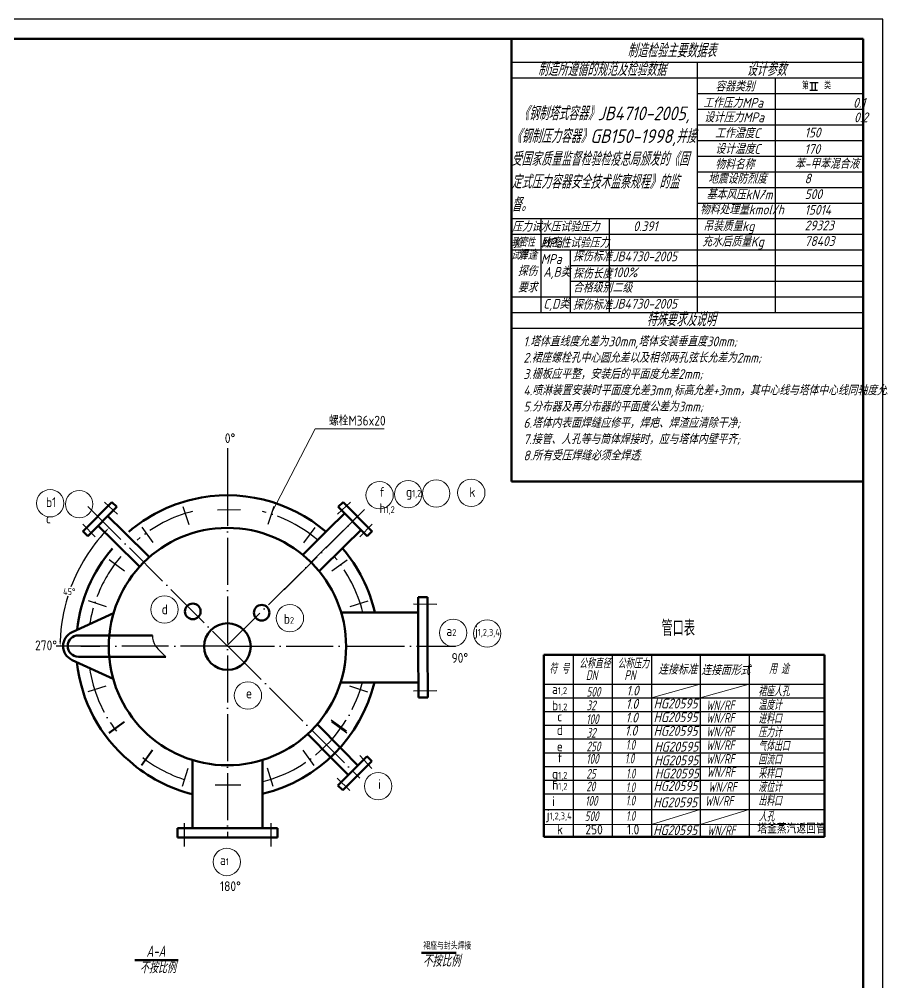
# Model space of a CAD drawing. Header units: millimetres. Extents: x 0 to 841, y 0 to 1189.
# Drawn here: x 399.1 to 841, y 696.1 to 1189 of the extents above; entities that cross this region are included whole.
import ezdxf

# ---------------------------------------------------------------- set-up
doc = ezdxf.new("R2010")
doc.units = ezdxf.units.MM
doc.linetypes.add('ACAD_ISO04W100', pattern=[30, 24, -3, 0, -3])
doc.layers.get('0').update_dxf_attribs({"lineweight": 15})
doc.layers.get('Defpoints').update_dxf_attribs({"lineweight": 25})
for name, color, linetype, lineweight in [('01粗实线层', 3, 'Continuous', 50), ('01（粗实）', 3, 'Continuous', 50), ('02细实线层', 7, 'Continuous', 25), ('02（细实）', 7, 'Continuous', 25), ('05细点画线层', 1, 'ACAD_ISO04W100', 25), ('05（细点）', 1, 'ACAD_ISO04W100', 25), ('11文本细', 171, 'Continuous', 25), ('2', 3, 'Continuous', 50), ('尺寸线', 5, 'Continuous', 25), ('文本线', 11, 'Continuous', 25), ('细实线', 7, 'Continuous', 25)]:
    doc.layers.add(name, color=color, linetype=linetype, lineweight=lineweight)
doc.styles.add('163', font='gbeitc.shx', dxfattribs={"width": 0.99, "height": 8})
doc.styles.add('zanelau', font='gbeitc.shx', dxfattribs={"height": 5, "bigfont": 'gbcbig.shx'})
doc.styles.add('字母和数字', font='gbenor.shx', dxfattribs={"height": 3.5, "bigfont": 'gbcbig.shx'})
doc.styles.add('斜体字母数字', font='gbenor.shx', dxfattribs={"height": 3.5, "bigfont": 'gbcbig.shx'})
doc.styles.add('斜体数字字母', font='gbenor.shx', dxfattribs={"height": 3.5, "bigfont": 'gbcbig.shx'})
doc.dimstyles.new('副本 ISO-25$2', dxfattribs={"dimtxt": 3.5, "dimasz": 2.5, "dimexe": 2, "dimexo": 0, "dimtad": 1, "dimtih": 1, "dimtoh": 1, "dimdsep": 46, "dimtxsty": '斜体字母数字', "dimcen": 2.5, "dimadec": 0, "dimazin": 0, "dimtfac": 1, "dimtmove": 1, "dimatfit": 3, "dimfxl": 1.25, "dimarcsym": 1})

# ---------------------------------------------------------------- blocks, each defined once
blk = doc.blocks.new('*D122')
at = {"layer": 'Defpoints', "color": 0}
for p in [(434.16, 939.8), (431.48, 911.14), (430.67, 868.33), (440.36, 868.33), (505.63, 868.33)]:
    blk.add_point(p, dxfattribs=at)
at = {"layer": '尺寸线', "color": 0, "lineweight": -2}
blk.add_line((430.67, 868.33), (418.01, 868.33), dxfattribs=at)
for start, end in [(136.673, 159.3224), (162.6846, 178.327)]:
    blk.add_arc((505.63, 868.33), 85.62, start, end, dxfattribs=at)
at = {"layer": '尺寸线', "color": 0}
for points in [[(443.05, 927.37), (443.65, 926.79), (445.09, 928.87)], [(420.47, 870.82), (419.63, 870.83), (420.01, 868.33)]]:
    blk.add_solid(points, dxfattribs=at)
at = {"layer": '尺寸线', "color": 0, "insert": (424.67, 896.18), "char_height": 3.5, "attachment_point": 5, "style": '字母和数字'}
blk.add_mtext('45°', dxfattribs=at)
blk = doc.blocks.new('_DotSmall')
at = {"color": 0, "linetype": 'ByBlock', "const_width": 0.5}
blk.add_lwpolyline([(-0.0625, 0, 1), (0.0625, 0, 1)], format="xyb", close=True, dxfattribs=at)

msp = doc.modelspace()

# ---------------------------------------------------------------- linework, layer by layer
at = {"color": 0}
for p, q in [((528.073, 935.921), (550.583, 979.478)), ((550.583, 979.478), (585.854, 979.478)), ((722.608, 841.803), (747.608, 848.803)), ((747.608, 841.803), (772.608, 848.803)), ((722.608, 776.992), (747.608, 784.707)), ((747.608, 776.992), (772.608, 784.707)), ((667.605, 776.992), (811.251, 776.992))]:
    msp.add_line(p, q, dxfattribs=at)
for centre in [(583.51, 945.522), (598.165, 946.075), (612.482, 946.396), (630.436, 946.774), (414.87, 941.382), (429.804, 940.957), (473.442, 887.04), (537.622, 882.648), (621.143, 875.102), (638.567, 874.769), (516.136, 843.073), (582.8, 796.692), (505.278, 757.88)]:
    msp.add_circle(centre, 7, dxfattribs=at)
at = {"layer": '01粗实线层', "color": 0}
for p, q in [((831, 1179), (25, 1179)), ((651, 1179), (651, 952.466)), ((831, 10), (831, 1179)), ((651, 952.466), (831, 952.466)), ((667.605, 863.803), (811.251, 863.803)), ((667.605, 863.803), (667.605, 770.707)), ((811.251, 863.803), (811.251, 770.707)), ((667.605, 770.707), (811.251, 770.707)), ((604.913, 711.396), (622.775, 711.396))]:
    msp.add_line(p, q, dxfattribs=at)
at = {"layer": '01（粗实）', "color": 0}
for p, q in [((431.649, 927.024), (446.417, 941.996)), ((448.962, 939.488), (446.417, 941.996)), ((562.308, 939.488), (564.852, 941.996)), ((579.62, 927.024), (564.852, 941.996)), ((434.141, 924.496), (448.955, 939.494)), ((577.129, 924.496), (562.314, 939.494)), ((452.463, 926.866), (444.352, 934.834)), ((557.393, 928.06), (565.616, 936.138)), ((434.141, 924.496), (431.632, 927.041)), ((447.59, 921.859), (439.455, 929.877)), ((465.718, 913.858), (452.471, 926.873)), ((544.139, 915.053), (557.386, 928.067)), ((565.767, 919.564), (573.979, 927.658)), ((577.129, 924.496), (579.637, 927.041)), ((460.573, 909.064), (447.59, 921.859)), ((552.784, 906.768), (565.767, 919.564)), ((603.295, 893.28), (608.059, 893.28)), ((603.295, 867.65), (603.295, 893.28)), ((608.059, 867.65), (608.059, 893.28)), ((447.361, 885.212), (426.108, 875.453)), ((563.818, 885.515), (603.295, 885.515)), ((429.38, 873.79), (467.272, 873.79)), ((603.295, 867.65), (603.363, 842.019)), ((608.059, 867.662), (608.127, 842.032)), ((429.38, 862.861), (474.033, 862.861)), ((447.194, 851.517), (426.108, 861.199)), ((563.556, 849.785), (603.343, 849.785)), ((603.363, 842.019), (608.127, 842.032)), ((551.324, 828.589), (564.391, 815.393)), ((546.55, 823.425), (559.396, 810.493)), ((564.383, 815.386), (572.383, 807.306)), ((487.808, 810.009), (487.808, 775.19)), ((523.538, 810.032), (523.538, 775.238)), ((559.396, 810.493), (567.446, 802.39)), ((562.086, 797.054), (577.025, 811.927)), ((564.623, 794.572), (579.537, 809.399)), ((577.019, 811.934), (579.537, 809.399)), ((562.086, 797.054), (564.641, 794.556)), ((505.673, 775.238), (480.043, 775.17)), ((480.043, 775.17), (480.055, 770.406)), ((505.673, 775.238), (531.303, 775.238)), ((531.303, 775.238), (531.303, 770.474)), ((505.686, 770.474), (480.055, 770.406)), ((505.673, 770.474), (531.303, 770.474))]:
    msp.add_line(p, q, dxfattribs=at)
for centre, radius in [((505.635, 868.075), 60.741), ((487.912, 886.048), 4), ((523.154, 885.402), 4), ((505.635, 868.075), 11.91)]:
    msp.add_circle(centre, radius, dxfattribs=at)
for centre, radius, start, end in [((505.635, 868.075), 77.415, 103.34236, 130.67111), ((505.635, 868.075), 77.415, 49.32889, 103.34236), ((505.635, 868.075), 77.415, 139.51847, 173.64753), ((505.635, 868.075), 77.415, 13.01908, 40.48153), ((429.38, 868.326), 7.842, 114.66397, 245.33603), ((429.38, 868.326), 5.464, 90, 270), ((504.007, 867.699), 75.758, 185.80449, 230.29103), ((505.635, 868.075), 77.415, 283.74713, 346.33392), ((505.766, 865.998), 75.612, 228.44154, 256.26054), ((505.766, 865.998), 75.612, 283.59388, 283.97896)]:
    msp.add_arc(centre, radius, start, end, dxfattribs=at)
at = {"layer": '02细实线层', "color": 0}
for p, q in [((651, 1167), (831, 1167)), ((746, 1167), (746, 1039)), ((651, 1159), (831, 1159)), ((786, 1159), (786, 1039)), ((746, 1151), (831, 1151)), ((746, 1143), (831, 1143)), ((746, 1135), (831, 1135)), ((746, 1127), (831, 1127)), ((746, 1119), (831, 1119)), ((746, 1111), (831, 1111)), ((746, 1103), (831, 1103)), ((746, 1095), (831, 1095)), ((651, 1087), (831, 1087)), ((666, 1087), (666, 1039)), ((701, 1087), (701, 1039)), ((651, 1079), (831, 1079)), ((651, 1071), (831, 1071)), ((681, 1071), (681, 1039)), ((681, 1063), (831, 1063)), ((681, 1055), (831, 1055)), ((651, 1047), (831, 1047)), ((651, 1039), (831, 1039)), ((651, 1031), (831, 1031)), ((682.608, 863.803), (682.608, 770.707)), ((702.608, 863.803), (702.608, 792.803)), ((722.608, 863.803), (722.608, 792.803)), ((747.608, 863.803), (747.608, 792.803)), ((772.608, 863.803), (772.608, 792.803)), ((667.605, 848.803), (811.251, 848.803)), ((667.605, 841.803), (811.251, 841.803)), ((667.605, 834.803), (811.251, 834.803)), ((667.605, 827.803), (811.251, 827.803)), ((667.605, 820.803), (811.251, 820.803)), ((667.605, 813.803), (811.251, 813.803)), ((667.605, 806.803), (811.251, 806.803)), ((667.605, 799.803), (811.251, 799.803)), ((667.605, 792.803), (811.251, 792.803)), ((667.605, 784.707), (811.251, 784.707))]:
    msp.add_line(p, q, dxfattribs=at)
msp.add_lwpolyline([(0, 0), (841, 0), (841, 1189), (0, 1189)], close=True, dxfattribs=at)
at = {"layer": '02（细实）', "color": 0}
for p, q in [((803.657, 1156.637), (807.886, 1156.637)), ((804.669, 1156.578), (804.669, 1152.747)), ((806.448, 1156.578), (806.448, 1152.747)), ((803.657, 1152.747), (807.674, 1152.747))]:
    msp.add_line(p, q, dxfattribs=at)
for centre in [(770.508, 1132.28), (770.612, 1124.302)]:
    msp.add_circle(centre, 0.263, dxfattribs=at)
msp.add_open_spline([(467.272, 873.79), (467.255, 871.855), (468.271, 867.926), (472.48, 864.647), (474.033, 862.861)], degree=3, knots=[12.4834995, 12.4834995, 12.4834995, 12.4834995, 17.6654908, 23.5756006, 23.5756006, 23.5756006, 23.5756006], dxfattribs=at)
at = {"layer": '05细点画线层', "color": 0}
for p, q in [((500.487, 938.095), (512.334, 938.192)), ((499.293, 797.302), (512.413, 797.302))]:
    msp.add_line(p, q, dxfattribs=at)
for start, end in [(104.47751, 130.26703), (49.73297, 75.52249), (139.86102, 170.73088), (14.12561, 40.13898), (188.82946, 217.33774), (284.88228, 345.17003), (232.66226, 255.92725)]:
    msp.add_arc((505.635, 868.075), 71.46, start, end, dxfattribs=at)
at = {"layer": '05（细点）', "color": 0}
for p, q in [((505.635, 969.627), (505.635, 953.827)), ((505.635, 953.827), (505.635, 770.238)), ((449.331, 935.796), (442.712, 942.018)), ((561.938, 935.796), (568.557, 942.018)), ((434.163, 939.797), (505.635, 868.326)), ((505.214, 868.326), (575.78, 938.221)), ((534.644, 897.085), (575.78, 938.221)), ((437.929, 924.19), (431.591, 930.698)), ((573.34, 924.19), (579.678, 930.698)), ((600.854, 889.883), (612.756, 889.788)), ((505.635, 868.326), (417.903, 868.326)), ((505.635, 868.326), (572.314, 868.326)), ((505.938, 868.2), (573.389, 800.749)), ((572.314, 868.326), (603.293, 868.326)), ((603.295, 868.326), (622.281, 868.326)), ((600.854, 845.442), (612.756, 845.537)), ((573.326, 812.289), (579.574, 805.694)), ((561.765, 800.841), (568.298, 794.529)), ((483.465, 777.679), (483.56, 765.777)), ((527.906, 777.679), (527.811, 765.777))]:
    msp.add_line(p, q, dxfattribs=at)
at = {"layer": '2', "color": 0}
msp.add_line((458.306, 707.727), (480.479, 707.727), dxfattribs=at)
at = {"layer": '文本线', "color": 0}
for p, q in [((482.799, 939.821), (485.793, 930.604)), ((505.635, 941.322), (505.635, 931.835)), ((529.315, 939.743), (526.321, 930.527)), ((461.799, 929.165), (467.495, 921.325)), ((550.279, 929.018), (544.583, 921.178)), ((445.12, 912.542), (452.96, 906.846)), ((566.902, 912.339), (559.062, 906.643)), ((434.395, 891.578), (443.611, 888.583)), ((577.558, 891.339), (568.342, 888.345)), ((430.672, 868.326), (440.363, 868.326)), ((434.317, 845.062), (443.534, 848.056)), ((577.481, 844.823), (568.264, 847.817)), ((444.973, 824.062), (452.813, 829.758)), ((445.12, 823.859), (452.96, 829.555)), ((566.646, 824.73), (558.784, 830.396)), ((566.755, 823.859), (558.915, 829.555)), ((461.596, 807.383), (467.292, 815.223)), ((461.799, 807.236), (467.495, 815.076)), ((550.076, 807.236), (544.38, 815.076)), ((482.56, 796.658), (485.555, 805.874)), ((529.077, 796.58), (526.082, 805.797)), ((505.812, 792.935), (505.812, 802.626))]:
    msp.add_line(p, q, dxfattribs=at)
at = {"layer": '细实线', "color": 0}
for p, q in [((702.608, 792.803), (702.608, 770.707)), ((722.608, 792.803), (722.608, 770.707)), ((747.608, 792.803), (747.608, 770.707)), ((772.608, 792.803), (772.608, 770.707))]:
    msp.add_line(p, q, dxfattribs=at)

# ---------------------------------------------------------------- texts
at = {"color": 0, "attachment_point": 1, "style": '斜体数字字母'}
for s, insert, char_height, width in [('第    类', (799.654, 1156.795), 3.5, 16.80367), ('\\pi3.4333;螺栓M36x20', (554.195, 986.158), 5, 31.5268), ('0°', (504.295, 977.194), 5, 16.97228), ('f    g{\\H0.7x;1,2     }h{\\H0.7x;1,2  }', (583.416, 949.707), 5, 35.44583), ('k', (629.447, 949.634), 5, 8.2962), ('b1     c', (412.778, 944.433), 5, 19.8801), ('d', (472.002, 889.628), 5, 7.84193), ('b{\\H0.7x;2}', (534.486, 884.727), 5, 6.4071), ('j{\\H0.7x;1,2,3,4}', (632.389, 878.608), 5, 19.13909), ('a{\\H0.7x;2}', (617.677, 878.512), 5, 8.2962), ('270°', (407.201, 871.2), 5, 16.97228), ('90°', (620.329, 864.767), 5, 16.97228), ('e', (515.119, 846.642), 5, 7.31956), ('i', (582.814, 800.238), 5, 13.92102), ('\\pi6.6684;k', (667.605, 776.992), 5, 15.00344), ('\\pi6.1955;250', (682.608, 776.992), 5, 20), ('\\pi7.4984;1.0', (702.608, 776.992), 5, 20), ('塔釜蒸汽返回管', (776.806, 777.446), 5, 37.53735), ('a{\\H0.7x;1}', (501.813, 761.29), 5, 8.2962), ('180°', (501.802, 747.968), 5, 16.97228), ('裙座与封头焊接', (605.927, 716.654), 3.5, 43.4168)]:
    msp.add_mtext(s, dxfattribs=dict(at, insert=insert, char_height=char_height, width=width))
at = {"layer": '02（细实）', "color": 0, "style": 'zanelau'}
for s, height, width, p in [('符 号', 5, 0.8, (670.386, 854.286)), ('公称直径', 5, 0.8, (685.613, 856.894)), ('公称压力', 5, 0.8, (705.336, 856.894)), ('用 途', 5, 0.8, (782.802, 854.155)), ('DN', 5, 0.8, (689.094, 850.955)), ('PN', 5, 0.8, (708.816, 850.955)), ('裙座人孔', 5, 0.8, (777.308, 842.695)), ('500', 5, 0.8, (689.403, 842.48)), ('32', 5, 0.8, (689.403, 835.48)), ('WN/RF', 5, 0.8, (750.666, 835.485)), ('温度计', 5, 0.8, (777.308, 835.695)), ('100', 5, 0.8, (689.265, 828.48)), ('WN/RF', 5, 0.8, (750.666, 829.096)), ('进料口', 5, 0.8, (777.308, 828.695)), ('32', 5, 0.8, (689.403, 821.48)), ('WN/RF', 5, 0.8, (750.666, 822.096)), ('压力计', 5, 0.8, (777.308, 821.695)), ('250', 5, 0.8, (689.403, 814.48)), ('1.0', 5, 0.75, (709.524, 815.325)), ('WN/RF', 5, 0.8, (750.666, 815.096)), ('气体出口', 5, 0.8, (777.308, 814.695)), ('1.0', 5, 0.75, (709.075, 808.304)), ('100', 5, 0.8, (689.265, 808.151)), ('WN/RF', 5, 0.8, (750.666, 808.096)), ('回流口', 5, 0.8, (777.308, 807.695)), ('25', 5, 0.8, (689.265, 800.48)), ('1.0', 5, 0.75, (709.674, 800.633)), ('WN/RF', 5, 0.8, (750.927, 801.385)), ('采样口', 5, 0.8, (777.308, 800.695)), ('20', 5, 0.8, (689.265, 794.036)), ('1.0', 5, 0.75, (709.511, 793.576)), ('WN/RF', 5, 0.8, (751.746, 793.759)), ('液位计', 5, 0.8, (777.308, 793.695)), ('100', 5, 0.8, (688.685, 786.665)), ('1.0', 5, 0.75, (709.525, 786.818)), ('WN/RF', 5, 0.8, (750.086, 786.61)), ('出料口', 5, 0.8, (777.324, 786.607)), ('500', 5, 0.8, (688.473, 778.789)), ('1.0', 5, 0.75, (709.609, 778.943)), ('人孔', 5, 0.8, (777.554, 778.666)), ('WN/RF', 5, 0.8, (751.187, 771.527)), ('不按比例', 6, 0.8, (605.661, 704.314))]:
    msp.add_text(s, height=height, dxfattribs=dict(at, width=width)).set_placement(p)
at = {"layer": '02（细实）', "color": 0}
for s, insert, char_height, width, attachment_point, style in [('制造检验主要数据表', (710.279, 1173), 7, 180, 4, 'zanelau'), ('制造所遵循的规范及检验数据', (664.474, 1167), 7, 95, 1, 'zanelau'), ('设计参数', (771.381, 1167), 7, 85, 1, 'zanelau'), ('容器类别', (755.311, 1157.154), 5, 47.5, 1, 'zanelau'), ('工作压力MPa                 0.1', (749.076, 1148.77), 5, 81.85239, 1, 'zanelau'), ('                           《钢制塔式容器》JB4710-2005,《钢制压力容器》GB150-1998,并接受国家质量监督检验检疫总局颁发的《固定式压力容器安全技术监察规程》的监督。', (651, 1144.37), 7, 95, 1, 'zanelau'), ('设计压力MPa                 0.2', (749.58, 1141.326), 5, 81.28769, 1, 'zanelau'), ('工作温度C', (755.143, 1133.216), 5, 47.5, 1, 'zanelau'), ('150', (801.015, 1133.555), 5, 45, 1, 'zanelau'), ('设计温度C', (755.262, 1125.141), 5, 47.5, 1, 'zanelau'), ('170', (800.932, 1125.111), 5, 45, 1, 'zanelau'), ('物料名称', (755.217, 1117.265), 5, 47.5, 1, 'zanelau'), ('苯-甲苯混合液', (795.978, 1117.552), 5, 45, 1, 'zanelau'), ('地震设防烈度', (751.524, 1109.923), 5, 47.5, 1, 'zanelau'), ('8', (801.015, 1110.026), 5, 45, 1, 'zanelau'), ('基本风压kN/m', (750.782, 1101.82), 5, 47.5, 1, 'zanelau'), ('2', (779.163, 1101.684), 2.5, 1.70081, 1, 'zanelau'), ('500', (801.015, 1102.026), 5, 45, 1, 'zanelau'), ('物料处理量kmol/h', (747.378, 1094.155), 5, 53.45233, 1, 'zanelau'), ('15014', (801.015, 1094.026), 5, 45, 1, 'zanelau'), ('压力试验', (651.273, 1085.351), 5, 15, 1, 'zanelau'), ('水压试验压力MPa', (666, 1085.417), 5, 35, 1, 'zanelau'), ('0.391', (713.321, 1085.638), 5, 40, 1, 'zanelau'), ('吊装质量kg', (749.074, 1085.665), 5, 53.45233, 1, 'zanelau'), ('29323', (801.015, 1086.026), 5, 45, 1, 'zanelau'), ('致密性试验', (650.873, 1076.763), 4, 15, 1, 'zanelau'), ('致密性试验压力MPa', (666, 1077.187), 5, 35, 1, 'zanelau'), ('充水后质量Kg', (748.509, 1077.742), 5, 53.45233, 1, 'zanelau'), ('78403', (801.015, 1078.026), 5, 45, 1, 'zanelau'), ('焊逢\\P探伤\\P要求', (654.174, 1071), 5, 15, 1, 'zanelau'), ('探伤标准', (682.438, 1070.17), 5, 20, 1, 'zanelau'), ('JB4730-2005', (702.667, 1070.189), 5, 45, 1, 'zanelau'), ('A,B类', (667.269, 1062.267), 5, 15, 1, 'zanelau'), ('探伤长度', (682.438, 1061.385), 5, 20, 1, 'zanelau'), ('100%', (702.667, 1062.024), 5, 45, 1, 'zanelau'), ('合格级别', (682.438, 1054.231), 5, 20, 1, 'zanelau'), ('二级', (702.667, 1054.146), 5, 45, 1, 'zanelau'), ('C,D类', (667.269, 1045.925), 5, 15, 1, 'zanelau'), ('探伤标准', (682.438, 1045.435), 5, 20, 1, 'zanelau'), ('JB4730-2005', (702.661, 1045.965), 5, 45, 1, 'zanelau'), ('特殊要求及说明', (720.083, 1039), 7, 180, 1, 'zanelau'), ('1.塔体直线度允差为30mm,塔体安装垂直度30mm;\\P2.裙座螺栓孔中心圆允差以及相邻两孔弦长允差为2mm;\\P3.栅板应平整，安装后的平面度允差2mm;\\P4.喷淋装置安装时平面度允差3mm,标高允差+3mm，其中心线与塔体中心线同轴度允差3mm;\\P5.分布器及再分布器的平面度公差为3mm;\\P6.塔体内表面焊缝应修平，焊疤、焊渣应清除干净;\\P7.接管、人孔等与筒体焊接时，应与塔体内壁平齐;\\P8.所有受压焊缝必须全焊透.', (657.095, 1026.681), 5, 246.69465, 1, 'zanelau'), ('{\\Ftxt,gbcbig|c134;管口表}', (727.795, 881.487), 8, 28.06991, 1, '163'), ('连接标准', (725.975, 858.825), 5, 25, 1, 'zanelau'), ('连接面形式', (748.081, 858.509), 5, 25, 1, 'zanelau'), ('1.0', (709.803, 848.053), 5, 20, 1, 'zanelau'), ('1.0', (709.486, 841.282), 5, 20, 1, 'zanelau'), ('HG20595', (723.748, 841.431), 5, 25, 1, 'zanelau'), ('1.0', (709.337, 834.26), 5, 20, 1, 'zanelau'), ('HG20595', (723.748, 834.431), 5, 25, 1, 'zanelau'), ('1.0', (708.993, 827.552), 5, 20, 1, 'zanelau'), ('HG20595', (723.748, 827.431), 5, 25, 1, 'zanelau'), ('HG20595', (724.141, 819.36), 5, 25, 1, 'zanelau'), ('HG20595', (724.141, 812.36), 5, 25, 1, 'zanelau'), ('HG20595', (724.402, 805.649), 5, 25, 1, 'zanelau'), ('HG20595', (723.71, 799.277), 5, 25, 1, 'zanelau'), ('HG20595', (723.561, 790.874), 5, 25, 1, 'zanelau'), ('HG20595', (723.593, 776.632), 5, 25, 1, 'zanelau')]:
    msp.add_mtext(s, dxfattribs=dict(at, insert=insert, char_height=char_height, width=width, attachment_point=attachment_point, style=style))
at = {"layer": '11文本细', "color": 0, "style": 'zanelau', "width": 0.8}
for s, p in [('A-A', (464.182, 709.371)), ('不按比例', (460.83, 700.967))]:
    msp.add_text(s, height=5.7564, dxfattribs=at).set_placement(p)
at = {"layer": '细实线', "color": 0, "char_height": 5, "attachment_point": 1, "style": '斜体数字字母'}
for s, insert, width in [('\\pi4.1619;a{\\H0.7x;1,2\\P\\pi4.2266;}b{\\H0.7x;1,2}', (667.605, 848.803), 15.00344), ('\\pi6.8012;c', (667.605, 834.803), 15.00344), ('\\pi6.5929;d\\P\\pi6.6037;e', (667.605, 827.803), 15.00344), ('\\pi6.8767;f\\P\\pi4.1511;g{\\H0.7x;1,2}', (667.605, 813.803), 15.00344), ('\\pi4.2266;h{\\H0.7x;1,2\\P\\pi7.5017;}i', (667.605, 799.803), 15.00344), ('\\pi1.5226;j{\\H0.7x;1,2,3,4}', (667.605, 784.707), 15.00343)]:
    msp.add_mtext(s, dxfattribs=dict(at, insert=insert, width=width))

# ---------------------------------------------------------------- dimensions: what is measured, and where the dimension line sits
at = {"layer": '尺寸线', "color": 0}
dim = msp.add_angular_dim_2l(base=(431.485, 911.136), line1=((430.672, 868.326), (440.363, 868.326)), line2=((434.163, 939.797), (505.635, 868.326)), dimstyle='副本 ISO-25$2', override={"dimtxsty": '字母和数字', "dimldrblk": 'DotSmall'}, dxfattribs=at)
dim.commit()
dim.dimension.update_dxf_attribs({"geometry": '*D122', "text_midpoint": (424.673, 896.184), "dimtype": 162})

doc.saveas('drawing.dxf')
